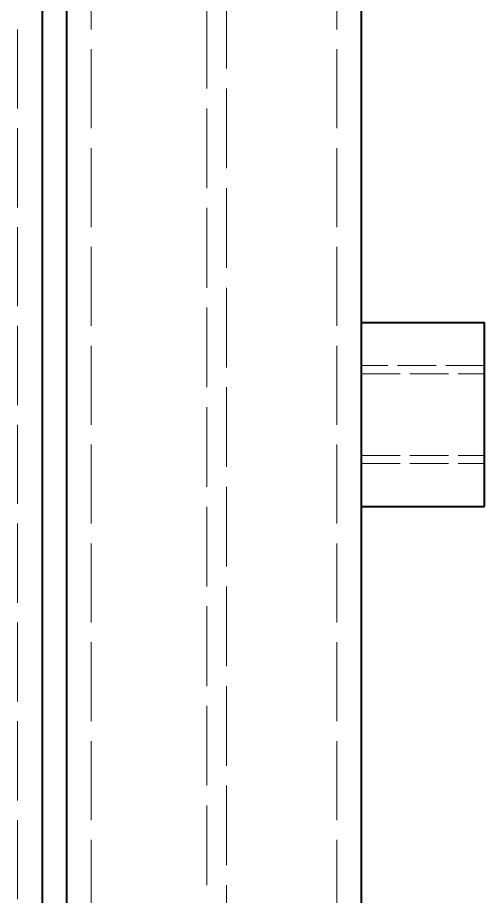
# Model space of a CAD drawing. Header units: millimetres. Extents: x 0 to 2523, y 0 to 1782.
# Drawn here: x 458.6 to 496.6, y 693.7 to 765.3 of the extents above; entities that cross this region are included whole.
import ezdxf

# ---------------------------------------------------------------- set-up
doc = ezdxf.new("R2010")
doc.units = ezdxf.units.MM
doc.header["$LTSCALE"] = 3
doc.linetypes.add('DASHED', pattern=[0.2067, 0.1654, -0.0413])
doc.layers.add('가려진 것(ISO)', color=2, linetype='DASHED', lineweight=18)
doc.layers.add('가시적인 것(ISO)', color=3, linetype='Continuous', lineweight=40)

msp = doc.modelspace()

# ---------------------------------------------------------------- linework, layer by layer
at = {"layer": '가려진 것(ISO)', "ltscale": 12.982798}
for p, q in [((458.6056, 1182.9732), (458.6056, 546.9732)), ((464.6056, 546.9732), (464.6056, 1182.9732)), ((484.6056, 546.9732), (484.6056, 1182.9732))]:
    msp.add_line(p, q, dxfattribs=at)
at = {"layer": '가려진 것(ISO)', "ltscale": 13.080328}
for p, q in [((474.0056, 572.9732), (474.0056, 1156.9732)), ((475.6056, 1156.9732), (475.6056, 572.9732))]:
    msp.add_line(p, q, dxfattribs=at)
at = {"layer": '가려진 것(ISO)', "ltscale": 6.348889}
for p, q in [((496.6056, 736.9732), (486.6056, 736.9732)), ((486.6056, 736.2967), (496.6056, 736.2967)), ((486.6056, 729.6497), (496.6056, 729.6497)), ((486.6056, 728.9732), (496.6056, 728.9732))]:
    msp.add_line(p, q, dxfattribs=at)
at = {"layer": '가시적인 것(ISO)'}
for p, q in [((460.6056, 1184.9732), (460.6056, 544.9732)), ((462.6056, 544.9732), (462.6056, 1184.9732)), ((486.6056, 544.9732), (486.6056, 1184.9732)), ((486.6056, 740.4732), (496.6056, 740.4732)), ((496.6056, 725.4732), (496.6056, 740.4732)), ((486.6056, 725.4732), (496.6056, 725.4732))]:
    msp.add_line(p, q, dxfattribs=at)

doc.saveas('drawing.dxf')
